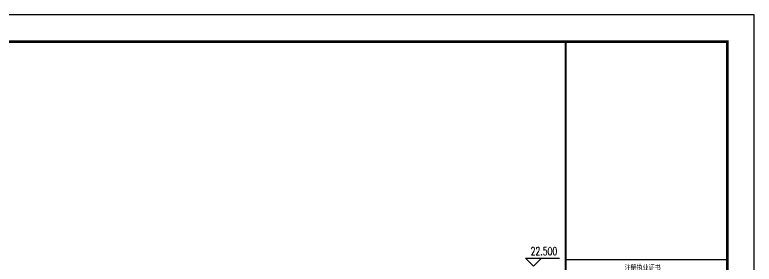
# Model space of a CAD drawing. Extents: x -6243262 to 3079315, y -2914302 to 172723.
# Drawn here: x -2523648 to -2496183, y -742613 to -733350 of the extents above; entities that cross this region are included whole.
import ezdxf
from ezdxf.enums import TextEntityAlignment as Align

# ---------------------------------------------------------------- set-up
doc = ezdxf.new("R2010")
doc.units = 0
doc.header["$LTSCALE"] = 1000
for name, color, linetype in [('DIM_ELEV', 3, 'Continuous'), ('P-图框', 7, 'Continuous'), ('PUB_TITLE', 4, 'Continuous')]:
    doc.layers.add(name, color=color, linetype=linetype)
doc.styles.add('_TCH_DIM', font='SIMPLEX', dxfattribs={"bigfont": 'GBCBIG'})
doc.styles.add('图签', font='', dxfattribs={"width": 0.66})
doc.styles.get('图签').set_extended_font_data('SimSun')

# ---------------------------------------------------------------- blocks, each defined once
blk = doc.blocks.new('TQ-A2')
at = {"layer": 'P-图框'}
for points, const_width in [([(-6000, 40000), (-6000, 0)], 80), ([(-6000, 31900), (0, 31900)], 40)]:
    blk.add_lwpolyline(points, dxfattribs=dict(at, const_width=const_width))
blk.add_lwpolyline([(-6000, 31900), (-6000, 0), (0, 0), (0, 31900)], close=True, dxfattribs=at)
at = {"layer": 'P-图框', "style": '图签', "width": 0.8}
blk.add_text('注册执业证书', height=200, dxfattribs=at).set_placement((-3145, 31616), align=Align.MIDDLE_CENTER)

msp = doc.modelspace()

# ---------------------------------------------------------------- linework, layer by layer
at = {"layer": 'DIM_ELEV'}
for p, q in [((-2504383.3, -742684.8), (-2504683.3, -742384.8)), ((-2504683.3, -742384.8), (-2503418.3, -742384.8)), ((-2504383.3, -742684.8), (-2504083.3, -742384.8))]:
    msp.add_line(p, q, dxfattribs=at)
at = {"layer": 'PUB_TITLE'}
msp.add_lwpolyline([(-2555582.9, -775350.5), (-2496182.9, -775350.5), (-2496182.9, -733350.5), (-2555582.9, -733350.5)], close=True, dxfattribs=at)
at = {"layer": 'PUB_TITLE', "const_width": 100}
msp.add_lwpolyline([(-2554082.9, -774350.5), (-2497182.9, -774350.5), (-2497182.9, -734350.5), (-2554082.9, -734350.5)], close=True, dxfattribs=at)

# ---------------------------------------------------------------- block references
at = {"layer": 'P-图框'}
msp.add_blockref('TQ-A2', (-2497182.9, -774350.5), dxfattribs=at)

# ---------------------------------------------------------------- texts
at = {"layer": 'DIM_ELEV', "color": 7, "style": '_TCH_DIM', "width": 0.705882}
msp.add_text('22.500', height=297.5, dxfattribs=at).set_placement((-2504488.3, -742279.8))

doc.saveas('drawing.dxf')
